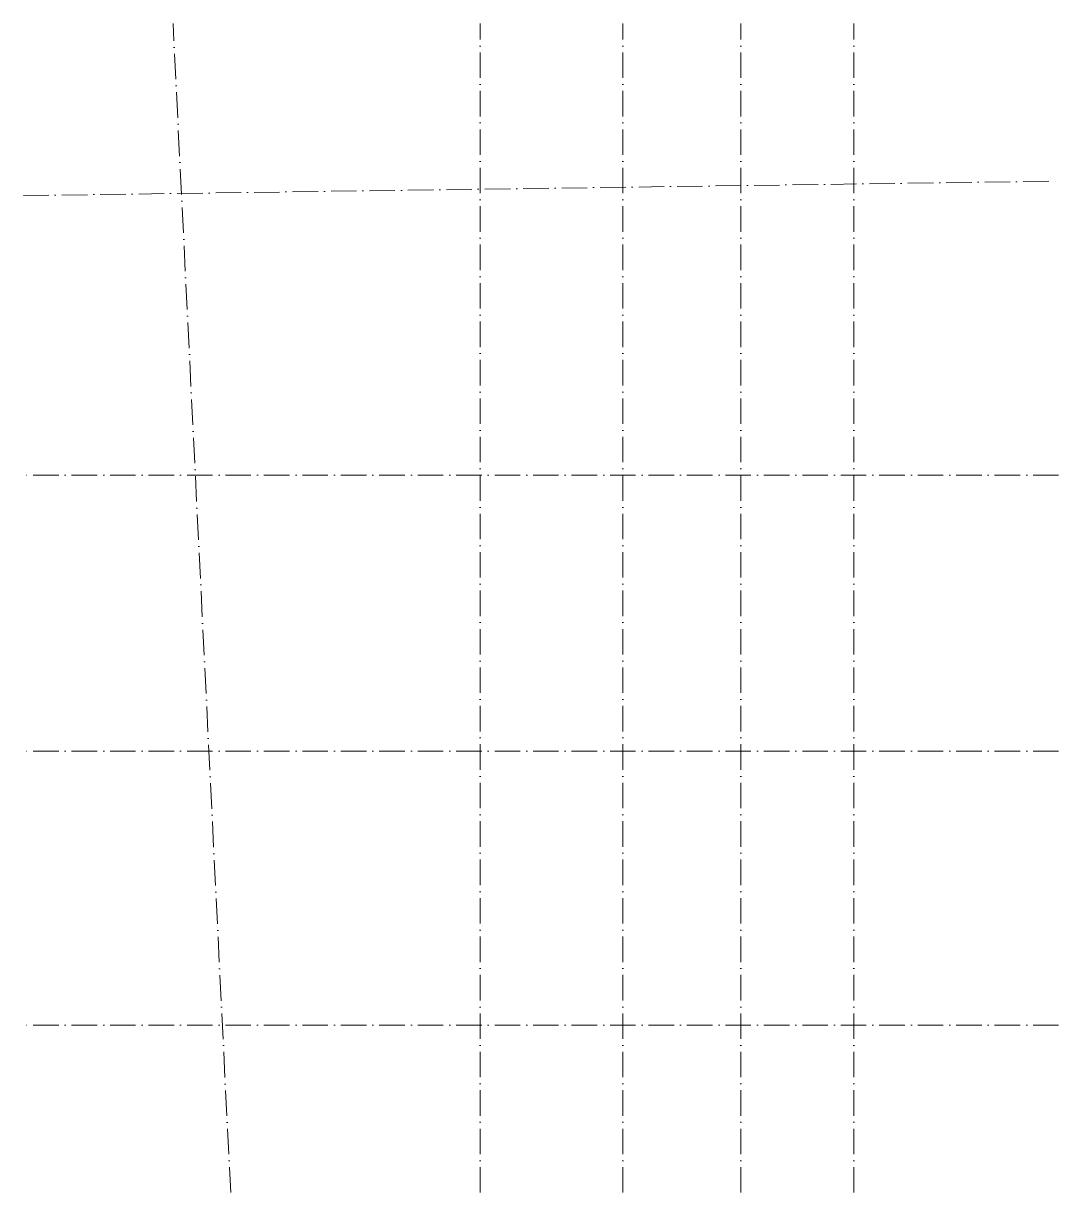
# Model space of a CAD drawing. Header units: inches. Extents: x -4737 to 13205, y 2479 to 13285.
# Drawn here: x 8216 to 8703, y 12155 to 12706 of the extents above; entities that cross this region are included whole.
import ezdxf

# ---------------------------------------------------------------- set-up
doc = ezdxf.new("R2010")
doc.units = ezdxf.units.IN
doc.header["$MEASUREMENT"] = 0
doc.linetypes.add('ACAD_ISO10W100', pattern=[18, 12, -3, 0, -3])
doc.layers.add('CL', color=30, linetype='ACAD_ISO10W100', lineweight=13)

msp = doc.modelspace()

# ---------------------------------------------------------------- linework, layer by layer
at = {"layer": 'CL'}
for p, q in [((8313.76, 12154.92), (8286.64, 12705.51)), ((8431.12, 12154.92), (8431.12, 12705.51)), ((8498.38, 12154.92), (8498.38, 12705.51)), ((8553.84, 12154.92), (8553.84, 12705.51)), ((8606.98, 12154.92), (8606.98, 12705.51)), ((8216.21, 12624.41), (8703.41, 12631.22)), ((8703.41, 12492.8), (8216.21, 12492.8)), ((8703.41, 12362.8), (8216.21, 12362.8)), ((8703.41, 12233.8), (8216.21, 12233.8))]:
    msp.add_line(p, q, dxfattribs=at)

doc.saveas('drawing.dxf')
